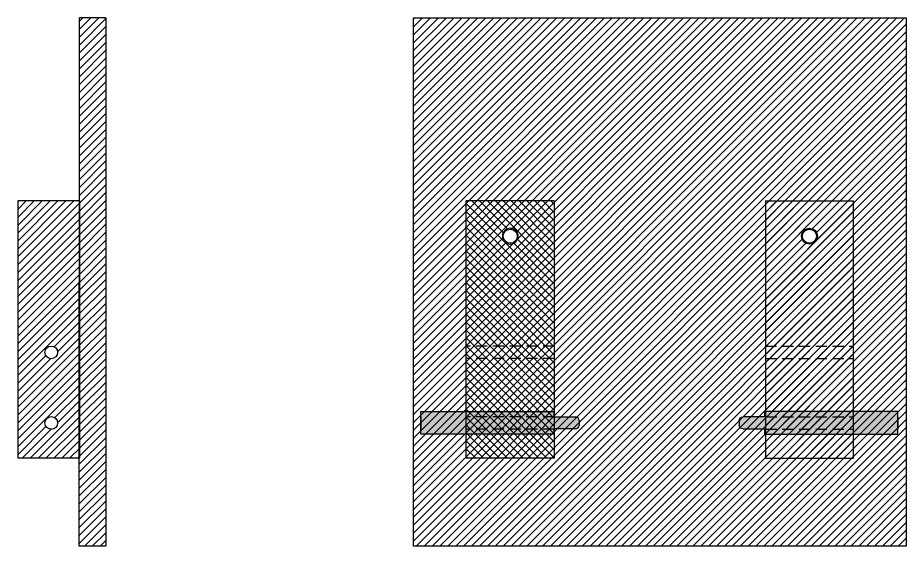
# Model space of a CAD drawing. Extents: x -442948 to -439736, y 420528 to 424220.
# Drawn here: x -441210 to -440705, y 421606 to 421906 of the extents above; entities that cross this region are included whole.
import ezdxf

# ---------------------------------------------------------------- set-up
doc = ezdxf.new("R2010")
doc.units = 0
doc.linetypes.add('DASHED2', pattern=[9.525, 6.35, -3.175])

# ---------------------------------------------------------------- blocks, each defined once
blk = doc.blocks.new('GGFGFG')
h = blk.add_hatch()
h.set_pattern_fill('ANSI31', color=4)
h.paths.add_polyline_path([(-440418.85, 422849.63), (-440453.85, 422849.63), (-440453.85, 422703.63), (-440418.85, 422703.63)])
h.paths.add_polyline_path([(-440431.26, 422763.63, -1), (-440438.46, 422763.63, -1)], flags=16)
h.paths.add_polyline_path([(-440431.23, 422723.63, -1), (-440438.43, 422723.63, -1)], flags=16)
at = {"color": 4}
for p, q in [((-440418.85, 422849.63), (-440453.85, 422849.63)), ((-440453.85, 422849.63), (-440453.85, 422703.63)), ((-440418.85, 422849.63), (-440418.85, 422703.63)), ((-440418.85, 422703.63), (-440453.85, 422703.63))]:
    blk.add_line(p, q, dxfattribs=at)
for centre in [(-440434.86, 422763.63), (-440434.83, 422723.63)]:
    blk.add_circle(centre, 3.6, dxfattribs=at)
blk = doc.blocks.new('EWFEEF')
at = {"true_color": 0xfecc66}
h = blk.add_hatch(dxfattribs=at)
h.set_pattern_fill('ANSI31', color=31)
h.paths.add_polyline_path([(-441961.07, 421905.81), (-441976.07, 421905.81), (-441976.1, 421605.81), (-441961.07, 421605.81)])
at = {"color": 31, "true_color": 0xfecc66}
for p, q in [((-441976.1, 421605.81), (-441976.07, 421905.81)), ((-441961.07, 421905.81), (-441976.07, 421905.81)), ((-441961.07, 421905.81), (-441961.07, 421605.81)), ((-441961.07, 421605.81), (-441976.1, 421605.81))]:
    blk.add_line(p, q, dxfattribs=at)
blk = doc.blocks.new('OJJJHJ90')
h = blk.add_hatch()
h.set_pattern_fill('ANSI31', color=4)
h.paths.add_polyline_path([(-440263.68, 422849.63), (-440313.69, 422849.63), (-440313.69, 422767.13), (-440263.68, 422767.13)])
h.paths.add_polyline_path([(-440293.18, 422829.63, -1), (-440284.18, 422829.63, -1)], flags=16)
h.paths.add_polyline_path([(-440263.68, 422760.13), (-440313.69, 422760.13), (-440313.69, 422727.13), (-440263.68, 422727.13)])
h.paths.add_polyline_path([(-440263.68, 422767.13), (-440313.69, 422767.13), (-440313.69, 422760.13), (-440263.68, 422760.13)])
h.paths.add_polyline_path([(-440263.68, 422727.13), (-440313.69, 422727.13), (-440313.69, 422720.13), (-440263.68, 422720.13)])
h.paths.add_polyline_path([(-440263.68, 422720.13), (-440313.69, 422720.13), (-440313.69, 422703.63), (-440263.68, 422703.63)])
at = {"color": 4}
for p, q in [((-440313.69, 422849.63), (-440313.69, 422703.63)), ((-440313.69, 422849.63), (-440263.68, 422849.63)), ((-440263.68, 422703.63), (-440263.68, 422849.63)), ((-440313.69, 422703.63), (-440263.68, 422703.63))]:
    blk.add_line(p, q, dxfattribs=at)
at = {"color": 4, "linetype": 'DASHED2'}
for p, q in [((-440313.69, 422767.13), (-440263.68, 422767.13)), ((-440313.69, 422760.13), (-440263.68, 422760.13)), ((-440313.66, 422727.13), (-440263.65, 422727.13)), ((-440313.66, 422720.13), (-440263.65, 422720.13))]:
    blk.add_line(p, q, dxfattribs=at)
at = {"color": 4}
blk.add_circle((-440288.68, 422829.63), 4.5, dxfattribs=at)
blk = doc.blocks.new('EWWRWR')
at = {"true_color": 0xfecc66}
h = blk.add_hatch(dxfattribs=at)
h.set_pattern_fill('ANSI31', color=31)
h.paths.add_polyline_path([(-441506.17, 421905.81), (-441786.17, 421905.81), (-441786.17, 421605.81), (-441706.17, 421605.81), (-441506.17, 421605.81)])
h.paths.add_polyline_path([(-441557.17, 421781.8, -1), (-441565.17, 421781.8, -1)], flags=16)
h.paths.add_polyline_path([(-441727.18, 421781.8, -1), (-441735.18, 421781.8, -1)], flags=16)
at = {"color": 31, "true_color": 0xfecc66}
for p, q in [((-441786.17, 421605.81), (-441786.17, 421905.81)), ((-441786.17, 421905.81), (-441506.17, 421905.81)), ((-441506.17, 421905.81), (-441506.17, 421605.81)), ((-441706.17, 421605.81), (-441786.17, 421605.81)), ((-441506.17, 421605.81), (-441706.17, 421605.81))]:
    blk.add_line(p, q, dxfattribs=at)
for centre in [(-441731.18, 421781.8), (-441561.17, 421781.8)]:
    blk.add_circle(centre, 4, dxfattribs=at)
blk = doc.blocks.new('RFRFRFRFRFRUU')
at = {"true_color": 0xddb3d4}
h = blk.add_hatch(color=254, dxfattribs=at)
h.dxf.hatch_style = 1
h.paths.add_polyline_path([(-441693.67, 423079.21), (-441705.97, 423079.21), (-441705.97, 423082.21), (-441781.71, 423082.21), (-441781.71, 423079.21), (-441781.71, 423069.41), (-441705.97, 423069.41), (-441705.97, 423072.41), (-441693.67, 423072.41, 0.414214), (-441691.67, 423074.41), (-441691.67, 423077.21, 0.414214)])
for p, q in [((-441781.71, 423079.21), (-441781.71, 423082.21)), ((-441781.71, 423082.21), (-441705.97, 423082.21)), ((-441705.97, 423082.21), (-441705.97, 423079.21)), ((-441781.71, 423069.41), (-441781.71, 423079.21)), ((-441705.97, 423079.21), (-441693.67, 423079.21)), ((-441691.67, 423077.21), (-441691.67, 423074.41)), ((-441705.97, 423069.41), (-441781.71, 423069.41)), ((-441693.67, 423072.41), (-441705.97, 423072.41)), ((-441705.97, 423072.41), (-441705.97, 423069.41))]:
    blk.add_line(p, q)
at = {"color": 254, "true_color": 0xddb3d4}
blk.add_line((-441781.71, 423079.21), (-441781.71, 423072.41), dxfattribs=at)
for centre, start, end in [((-441693.67, 423077.21), 0, 90), ((-441693.67, 423074.41), 270, 0)]:
    blk.add_arc(centre, 2, start, end)

msp = doc.modelspace()

# ---------------------------------------------------------------- block references
for name, p in [('EWFEEF', (800.92, 0)), ('EWWRWR', (800.92, 0)), ('GGFGFG', (-756.3, -1047.82)), ('OJJJHJ90', (-471.56, -1047.82)), ('RFRFRFRFRFRUU', (800.53, -1400))]:
    msp.add_blockref(name, p)
at = {"xscale": -1}
for name, p in [('OJJJHJ90', (-881218.94, -1047.82)), ('RFRFRFRFRFRUU', (-882491.8, -1400))]:
    msp.add_blockref(name, p, dxfattribs=at)

doc.saveas('drawing.dxf')
